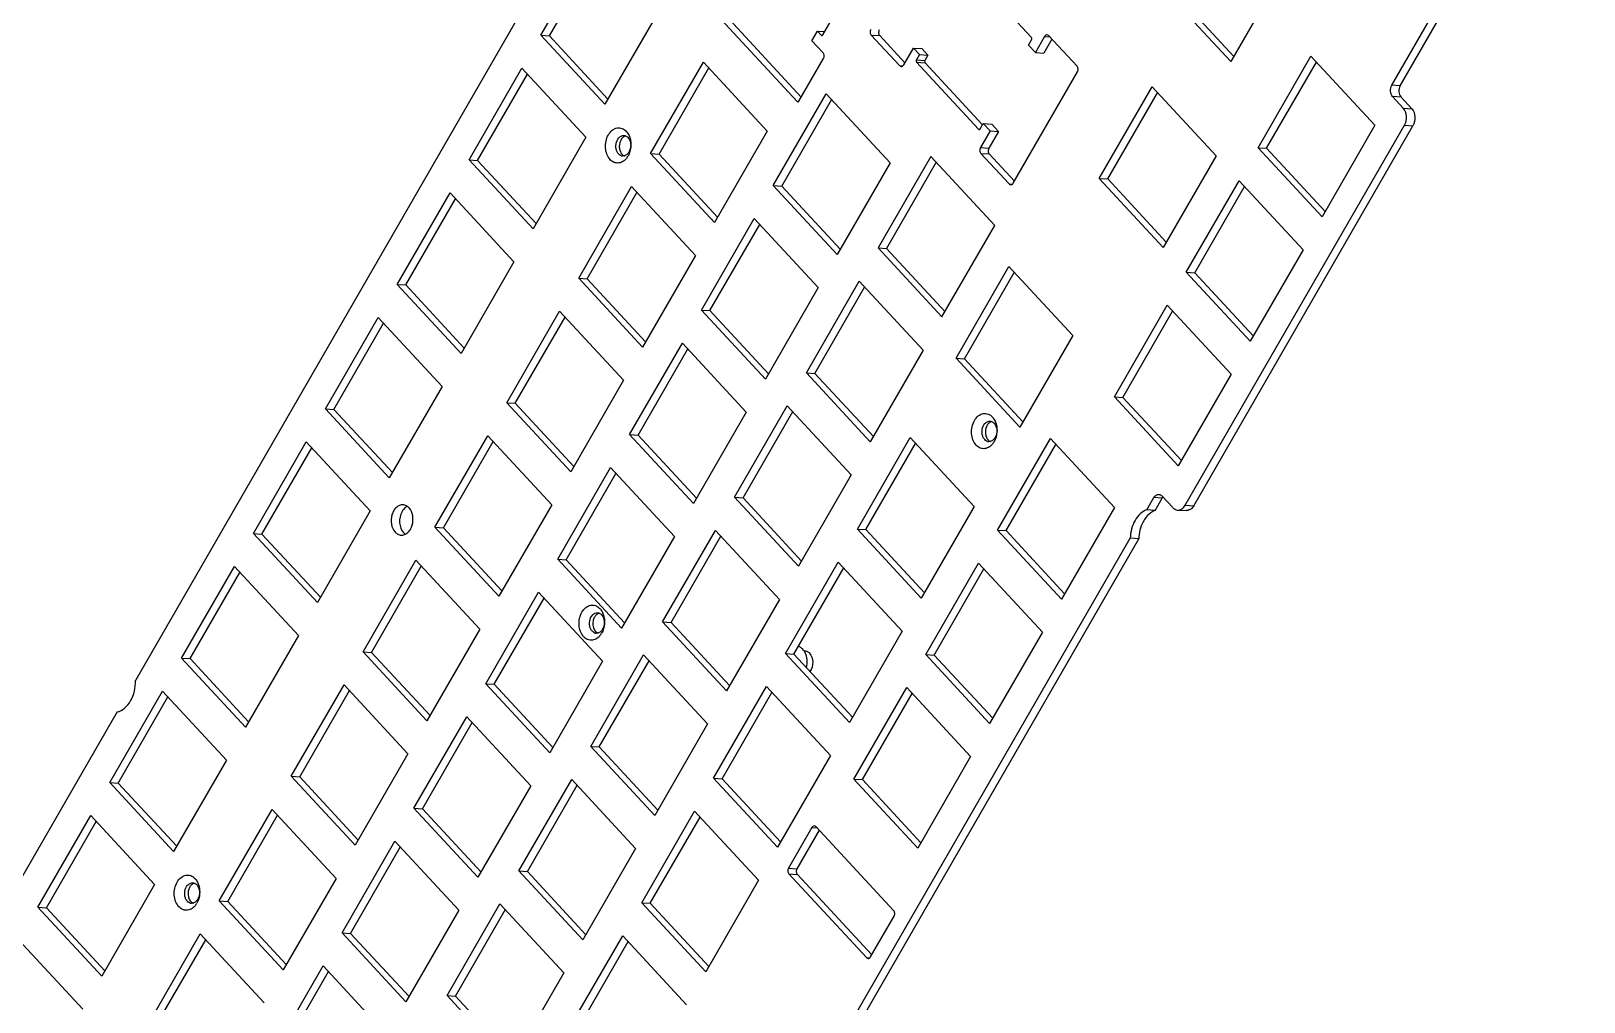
# Model space of a CAD drawing. Header units: millimetres. Extents: x -2394 to -1491, y -937 to 636.
# Drawn here: x -1685.5 to -1495.9, y 402 to 520.4 of the extents above; entities that cross this region are included whole.
import ezdxf

# ---------------------------------------------------------------- set-up
doc = ezdxf.new("R2010")
doc.units = ezdxf.units.MM
doc.header["$LTSCALE"] = 30.734
doc.layers.get('0').update_dxf_attribs({"linetype": 'CONTINUOUS'})

msp = doc.modelspace()

# ---------------------------------------------------------------- linework, layer by layer
at = {"color": 7, "linetype": 'Continuous'}
for p, q in [((-1519.369, 513.813), (-1496.95, 552.643)), ((-1518.332, 513.743), (-1495.914, 552.573)), ((-1620.066, 532.411), (-1672.735, 441.186)), ((-1623.226, 519.888), (-1616.778, 531.055)), ((-1588.818, 519.952), (-1582.555, 530.8)), ((-1622.19, 519.818), (-1616.115, 530.34)), ((-1563.355, 519.605), (-1570.935, 527.783)), ((-1532.569, 527.844), (-1539.016, 516.676)), ((-1539.016, 516.676), (-1546.819, 525.094)), ((-1538.643, 517.322), (-1545.783, 525.024)), ((-1608.976, 522.637), (-1615.423, 511.47)), ((-1601.745, 522.406), (-1591.936, 511.823)), ((-1600.709, 522.336), (-1591.452, 512.348)), ((-1615.423, 511.47), (-1623.226, 519.888)), ((-1623.226, 519.888), (-1622.19, 519.818)), ((-1615.05, 512.116), (-1622.19, 519.818)), ((-1590.148, 519.215), (-1589.467, 520.393)), ((-1589.467, 520.393), (-1589.021, 519.912)), ((-1589.467, 520.393), (-1588.597, 520.335)), ((-1589.021, 519.912), (-1588.941, 519.907)), ((-1582.913, 519.918), (-1579.457, 516.19)), ((-1582.913, 519.918), (-1581.877, 519.848)), ((-1581.877, 519.848), (-1578.806, 516.535)), ((-1561.756, 519.746), (-1562.88, 517.799)), ((-1560.862, 519.429), (-1561.844, 517.729)), ((-1561.756, 519.746), (-1561.116, 519.703)), ((-1557.792, 516.116), (-1561.247, 519.844)), ((-1588.787, 517.747), (-1590.148, 519.215)), ((-1578.948, 516.288), (-1577.77, 518.329)), ((-1577.77, 518.329), (-1577.033, 517.534)), ((-1577.77, 518.329), (-1576.734, 518.259)), ((-1577.033, 517.534), (-1577.402, 516.896)), ((-1577.033, 517.534), (-1575.997, 517.464)), ((-1576.734, 518.259), (-1575.997, 517.464)), ((-1563.704, 518.687), (-1563.336, 519.326)), ((-1562.88, 517.799), (-1563.704, 518.687)), ((-1562.88, 517.799), (-1561.844, 517.729)), ((-1631.999, 504.693), (-1625.552, 515.86)), ((-1625.552, 515.86), (-1617.749, 507.442)), ((-1609.85, 505.457), (-1603.402, 516.624)), ((-1608.813, 505.387), (-1602.739, 515.908)), ((-1603.402, 516.624), (-1595.599, 508.206)), ((-1591.732, 511.862), (-1588.739, 517.047)), ((-1579.457, 516.19), (-1579.068, 516.163)), ((-1577.402, 516.896), (-1576.365, 516.826)), ((-1577.382, 516.616), (-1569.802, 508.438)), ((-1577.382, 516.616), (-1576.346, 516.546)), ((-1575.997, 517.464), (-1576.365, 516.826)), ((-1576.346, 516.546), (-1569.353, 509.002)), ((-1535.684, 506.171), (-1529.236, 517.338)), ((-1534.647, 506.101), (-1528.573, 516.623)), ((-1529.236, 517.338), (-1521.433, 508.92)), ((-1630.963, 504.623), (-1624.888, 515.144)), ((-1565.572, 501.857), (-1557.743, 515.417)), ((-1518.332, 513.743), (-1519.369, 513.813)), ((-1594.866, 501.564), (-1588.419, 512.731)), ((-1593.83, 501.494), (-1587.755, 512.016)), ((-1591.936, 511.823), (-1591.855, 511.817)), ((-1588.419, 512.731), (-1580.616, 504.313)), ((-1555.074, 502.43), (-1548.627, 513.598)), ((-1554.038, 502.361), (-1547.963, 512.882)), ((-1548.627, 513.598), (-1540.824, 505.18)), ((-1518.235, 512.344), (-1519.272, 512.414)), ((-1517.967, 511.007), (-1519.272, 512.414)), ((-1516.931, 510.937), (-1518.235, 512.344)), ((-1517.967, 511.007), (-1516.931, 510.937)), ((-1595.599, 508.206), (-1602.047, 497.039)), ((-1569.802, 508.438), (-1569.721, 508.433)), ((-1569.599, 508.477), (-1569.23, 509.115)), ((-1568.407, 508.227), (-1569.585, 506.186)), ((-1569.23, 509.115), (-1568.194, 509.046)), ((-1569.23, 509.115), (-1568.407, 508.227)), ((-1567.37, 508.157), (-1568.549, 506.116)), ((-1568.407, 508.227), (-1567.37, 508.157)), ((-1568.194, 509.046), (-1567.37, 508.157)), ((-1544.579, 462.564), (-1517.822, 508.908)), ((-1543.543, 462.494), (-1516.786, 508.838)), ((-1521.433, 508.92), (-1527.881, 497.753)), ((-1517.822, 508.908), (-1516.786, 508.838)), ((-1617.749, 507.442), (-1624.196, 496.274)), ((-1569.585, 506.186), (-1568.549, 506.116)), ((-1535.684, 506.171), (-1534.647, 506.101)), ((-1527.881, 497.753), (-1535.684, 506.171)), ((-1624.196, 496.274), (-1631.999, 504.693)), ((-1631.999, 504.693), (-1630.963, 504.623)), ((-1623.823, 496.92), (-1630.963, 504.623)), ((-1602.047, 497.039), (-1609.85, 505.457)), ((-1609.85, 505.457), (-1608.813, 505.387)), ((-1601.674, 497.685), (-1608.813, 505.387)), ((-1580.616, 504.313), (-1587.063, 493.146)), ((-1575.635, 505.107), (-1582.082, 493.94)), ((-1574.971, 504.392), (-1581.046, 493.87)), ((-1567.832, 496.689), (-1575.635, 505.107)), ((-1569.537, 505.486), (-1568.5, 505.417)), ((-1569.537, 505.486), (-1566.081, 501.758)), ((-1568.5, 505.417), (-1565.43, 502.104)), ((-1540.824, 505.18), (-1547.271, 494.012)), ((-1527.508, 498.399), (-1534.647, 506.101)), ((-1555.074, 502.43), (-1554.038, 502.361)), ((-1547.271, 494.012), (-1555.074, 502.43)), ((-1546.898, 494.658), (-1554.038, 502.361)), ((-1640.772, 489.497), (-1634.325, 500.664)), ((-1634.325, 500.664), (-1626.522, 492.246)), ((-1618.623, 490.261), (-1612.175, 501.429)), ((-1617.586, 490.192), (-1611.512, 500.713)), ((-1612.175, 501.429), (-1604.372, 493.011)), ((-1587.063, 493.146), (-1594.866, 501.564)), ((-1594.866, 501.564), (-1593.83, 501.494)), ((-1586.69, 493.792), (-1593.83, 501.494)), ((-1566.081, 501.758), (-1565.691, 501.732)), ((-1544.457, 490.976), (-1538.009, 502.143)), ((-1543.42, 490.906), (-1537.346, 501.427)), ((-1538.009, 502.143), (-1530.206, 493.725)), ((-1639.736, 489.427), (-1633.661, 499.949)), ((-1603.639, 486.369), (-1597.192, 497.536)), ((-1602.603, 486.299), (-1596.528, 496.82)), ((-1597.192, 497.536), (-1589.389, 489.118)), ((-1574.279, 485.522), (-1567.832, 496.689)), ((-1604.372, 493.011), (-1610.82, 481.843)), ((-1582.082, 493.94), (-1574.279, 485.522)), ((-1582.082, 493.94), (-1581.046, 493.87)), ((-1581.046, 493.87), (-1573.906, 486.168)), ((-1530.206, 493.725), (-1536.654, 482.558)), ((-1626.522, 492.246), (-1632.969, 481.079)), ((-1572.563, 480.505), (-1566.115, 491.672)), ((-1571.527, 480.435), (-1565.452, 490.957)), ((-1566.115, 491.672), (-1558.313, 483.254)), ((-1544.457, 490.976), (-1543.42, 490.906)), ((-1536.654, 482.558), (-1544.457, 490.976)), ((-1632.969, 481.079), (-1640.772, 489.497)), ((-1640.772, 489.497), (-1639.736, 489.427)), ((-1632.596, 481.725), (-1639.736, 489.427)), ((-1610.82, 481.843), (-1618.623, 490.261)), ((-1618.623, 490.261), (-1617.586, 490.192)), ((-1610.447, 482.489), (-1617.586, 490.192)), ((-1589.389, 489.118), (-1595.836, 477.95)), ((-1590.827, 478.715), (-1584.38, 489.882)), ((-1589.791, 478.645), (-1583.717, 489.166)), ((-1584.38, 489.882), (-1576.577, 481.464)), ((-1536.281, 483.203), (-1543.42, 490.906)), ((-1649.545, 474.302), (-1643.098, 485.469)), ((-1643.098, 485.469), (-1635.295, 477.051)), ((-1627.396, 475.066), (-1620.948, 486.233)), ((-1626.359, 474.996), (-1620.285, 485.518)), ((-1620.948, 486.233), (-1613.145, 477.815)), ((-1595.836, 477.95), (-1603.639, 486.369)), ((-1603.639, 486.369), (-1602.603, 486.299)), ((-1595.464, 478.596), (-1602.603, 486.299)), ((-1553.23, 475.78), (-1546.782, 486.948)), ((-1552.193, 475.71), (-1546.119, 486.232)), ((-1546.782, 486.948), (-1538.979, 478.529)), ((-1648.509, 474.232), (-1642.434, 484.753)), ((-1612.412, 471.173), (-1605.965, 482.34)), ((-1611.376, 471.103), (-1605.302, 481.625)), ((-1605.965, 482.34), (-1598.162, 473.922)), ((-1558.313, 483.254), (-1564.76, 472.087)), ((-1576.577, 481.464), (-1583.025, 470.296)), ((-1572.563, 480.505), (-1571.527, 480.435)), ((-1564.76, 472.087), (-1572.563, 480.505)), ((-1564.387, 472.733), (-1571.527, 480.435)), ((-1613.145, 477.815), (-1619.593, 466.648)), ((-1583.025, 470.296), (-1590.827, 478.715)), ((-1590.827, 478.715), (-1589.791, 478.645)), ((-1582.652, 470.942), (-1589.791, 478.645)), ((-1538.979, 478.529), (-1545.427, 467.362)), ((-1635.295, 477.051), (-1641.742, 465.884)), ((-1641.742, 465.884), (-1649.545, 474.302)), ((-1649.545, 474.302), (-1648.509, 474.232)), ((-1641.369, 466.529), (-1648.509, 474.232)), ((-1619.593, 466.648), (-1627.396, 475.066)), ((-1627.396, 475.066), (-1626.359, 474.996)), ((-1619.22, 467.294), (-1626.359, 474.996)), ((-1598.162, 473.922), (-1604.61, 462.755)), ((-1599.601, 463.519), (-1593.153, 474.686)), ((-1598.564, 463.449), (-1592.49, 473.971)), ((-1593.153, 474.686), (-1585.35, 466.268)), ((-1553.23, 475.78), (-1552.193, 475.71)), ((-1545.427, 467.362), (-1553.23, 475.78)), ((-1545.054, 468.008), (-1552.193, 475.71)), ((-1658.318, 459.106), (-1651.871, 470.274)), ((-1651.871, 470.274), (-1644.068, 461.855)), ((-1636.169, 459.871), (-1629.721, 471.038)), ((-1635.133, 459.801), (-1629.058, 470.322)), ((-1629.721, 471.038), (-1621.919, 462.62)), ((-1604.61, 462.755), (-1612.412, 471.173)), ((-1612.412, 471.173), (-1611.376, 471.103)), ((-1604.237, 463.401), (-1611.376, 471.103)), ((-1584.603, 459.65), (-1578.156, 470.817)), ((-1583.567, 459.58), (-1577.493, 470.102)), ((-1578.156, 470.817), (-1570.353, 462.399)), ((-1567.486, 459.532), (-1561.038, 470.7)), ((-1561.038, 470.7), (-1553.235, 462.281)), ((-1657.282, 459.036), (-1651.207, 469.558)), ((-1566.449, 459.462), (-1560.375, 469.984)), ((-1621.186, 455.978), (-1614.738, 467.145)), ((-1620.149, 455.908), (-1614.075, 466.429)), ((-1614.738, 467.145), (-1606.935, 458.727)), ((-1585.35, 466.268), (-1591.798, 455.101)), ((-1621.919, 462.62), (-1628.366, 451.452)), ((-1591.798, 455.101), (-1599.601, 463.519)), ((-1599.601, 463.519), (-1598.564, 463.449)), ((-1591.425, 455.747), (-1598.564, 463.449)), ((-1549.282, 462), (-1548.428, 463.48)), ((-1547.392, 463.41), (-1548.428, 463.48)), ((-1548.246, 461.93), (-1547.392, 463.41)), ((-1547.41, 463.676), (-1546.106, 462.269)), ((-1544.579, 462.564), (-1543.543, 462.494)), ((-1644.068, 461.855), (-1650.515, 450.688)), ((-1570.353, 462.399), (-1576.801, 451.232)), ((-1553.235, 462.281), (-1559.683, 451.114)), ((-1548.246, 461.93), (-1549.282, 462)), ((-1545.516, 461.969), (-1544.48, 461.899)), ((-1650.515, 450.688), (-1658.318, 459.106)), ((-1658.318, 459.106), (-1657.282, 459.036)), ((-1650.143, 451.334), (-1657.282, 459.036)), ((-1628.366, 451.452), (-1636.169, 459.871)), ((-1636.169, 459.871), (-1635.133, 459.801)), ((-1627.993, 452.098), (-1635.133, 459.801)), ((-1606.935, 458.727), (-1613.383, 447.559)), ((-1608.374, 448.324), (-1601.926, 459.491)), ((-1607.337, 448.254), (-1601.263, 458.775)), ((-1601.926, 459.491), (-1594.123, 451.073)), ((-1584.603, 459.65), (-1583.567, 459.58)), ((-1576.801, 451.232), (-1584.603, 459.65)), ((-1576.428, 451.878), (-1583.567, 459.58)), ((-1567.486, 459.532), (-1566.449, 459.462)), ((-1559.683, 451.114), (-1567.486, 459.532)), ((-1559.31, 451.76), (-1566.449, 459.462)), ((-1604.178, 366.919), (-1551.292, 458.519)), ((-1603.141, 366.849), (-1550.256, 458.449)), ((-1550.256, 458.449), (-1551.292, 458.519)), ((-1667.091, 443.911), (-1660.644, 455.078)), ((-1660.644, 455.078), (-1652.841, 446.66)), ((-1644.942, 444.675), (-1638.495, 455.842)), ((-1643.906, 444.605), (-1637.831, 455.127)), ((-1638.495, 455.842), (-1630.692, 447.424)), ((-1613.383, 447.559), (-1621.186, 455.978)), ((-1621.186, 455.978), (-1620.149, 455.908)), ((-1613.01, 448.205), (-1620.149, 455.908)), ((-1593.377, 444.455), (-1586.929, 455.622)), ((-1586.929, 455.622), (-1579.126, 447.204)), ((-1576.259, 444.337), (-1569.811, 455.504)), ((-1569.811, 455.504), (-1562.009, 447.086)), ((-1666.055, 443.841), (-1659.981, 454.362)), ((-1592.34, 444.385), (-1586.266, 454.906)), ((-1575.223, 444.267), (-1569.148, 454.788)), ((-1629.959, 440.782), (-1623.511, 451.949)), ((-1628.922, 440.712), (-1622.848, 451.234)), ((-1623.511, 451.949), (-1615.708, 443.531)), ((-1594.123, 451.073), (-1600.571, 439.906)), ((-1630.692, 447.424), (-1637.139, 436.257)), ((-1600.571, 439.906), (-1608.374, 448.324)), ((-1608.374, 448.324), (-1607.337, 448.254)), ((-1600.198, 440.551), (-1607.337, 448.254)), ((-1652.841, 446.66), (-1659.289, 435.493)), ((-1579.126, 447.204), (-1585.574, 436.037)), ((-1562.009, 447.086), (-1568.456, 435.919)), ((-1659.289, 435.493), (-1667.091, 443.911)), ((-1667.091, 443.911), (-1666.055, 443.841)), ((-1658.916, 436.138), (-1666.055, 443.841)), ((-1637.139, 436.257), (-1644.942, 444.675)), ((-1644.942, 444.675), (-1643.906, 444.605)), ((-1636.766, 436.903), (-1643.906, 444.605)), ((-1617.147, 433.128), (-1610.699, 444.296)), ((-1616.11, 433.058), (-1610.036, 443.58)), ((-1610.699, 444.296), (-1602.896, 435.877)), ((-1593.377, 444.455), (-1592.34, 444.385)), ((-1585.574, 436.037), (-1593.377, 444.455)), ((-1585.201, 436.682), (-1592.34, 444.385)), ((-1591.152, 444.815), (-1591.035, 444.807)), ((-1576.259, 444.337), (-1575.223, 444.267)), ((-1568.456, 435.919), (-1576.259, 444.337)), ((-1568.083, 436.565), (-1575.223, 444.267)), ((-1615.708, 443.531), (-1622.156, 432.364)), ((-1675.864, 428.715), (-1669.417, 439.883)), ((-1669.417, 439.883), (-1661.614, 431.464)), ((-1653.715, 429.48), (-1647.268, 440.647)), ((-1652.679, 429.41), (-1646.604, 439.931)), ((-1647.268, 440.647), (-1639.465, 432.229)), ((-1622.156, 432.364), (-1629.959, 440.782)), ((-1629.959, 440.782), (-1628.922, 440.712)), ((-1621.783, 433.01), (-1628.922, 440.712)), ((-1602.15, 429.259), (-1595.702, 440.427)), ((-1595.702, 440.427), (-1587.899, 432.008)), ((-1585.032, 429.141), (-1578.585, 440.309)), ((-1578.585, 440.309), (-1570.782, 431.891)), ((-1674.828, 428.645), (-1668.754, 439.167)), ((-1601.113, 429.189), (-1595.039, 439.711)), ((-1583.996, 429.072), (-1577.921, 439.593)), ((-1674.961, 437.33), (-1727.077, 347.062)), ((-1638.732, 425.587), (-1632.284, 436.754)), ((-1637.695, 425.517), (-1631.621, 436.038)), ((-1632.284, 436.754), (-1624.481, 428.336)), ((-1602.896, 435.877), (-1609.344, 424.71)), ((-1639.465, 432.229), (-1645.912, 421.061)), ((-1609.344, 424.71), (-1617.147, 433.128)), ((-1617.147, 433.128), (-1616.11, 433.058)), ((-1608.971, 425.356), (-1616.11, 433.058)), ((-1661.614, 431.464), (-1668.062, 420.297)), ((-1587.899, 432.008), (-1594.347, 420.841)), ((-1570.782, 431.891), (-1577.229, 420.723)), ((-1668.062, 420.297), (-1675.864, 428.715)), ((-1675.864, 428.715), (-1674.828, 428.645)), ((-1667.689, 420.943), (-1674.828, 428.645)), ((-1645.912, 421.061), (-1653.715, 429.48)), ((-1653.715, 429.48), (-1652.679, 429.41)), ((-1645.539, 421.707), (-1652.679, 429.41)), ((-1625.92, 417.933), (-1619.472, 429.1)), ((-1619.472, 429.1), (-1611.67, 420.682)), ((-1602.15, 429.259), (-1601.113, 429.189)), ((-1594.347, 420.841), (-1602.15, 429.259)), ((-1593.974, 421.487), (-1601.113, 429.189)), ((-1585.032, 429.141), (-1583.996, 429.072)), ((-1577.229, 420.723), (-1585.032, 429.141)), ((-1576.856, 421.369), (-1583.996, 429.072)), ((-1624.481, 428.336), (-1630.929, 417.169)), ((-1624.884, 417.863), (-1618.809, 428.384)), ((-1684.638, 413.52), (-1678.19, 424.687)), ((-1678.19, 424.687), (-1670.387, 416.269)), ((-1662.488, 414.284), (-1656.041, 425.451)), ((-1661.452, 414.214), (-1655.377, 424.736)), ((-1656.041, 425.451), (-1648.238, 417.033)), ((-1630.929, 417.169), (-1638.732, 425.587)), ((-1638.732, 425.587), (-1637.695, 425.517)), ((-1630.556, 417.814), (-1637.695, 425.517)), ((-1610.923, 414.064), (-1604.475, 425.231)), ((-1604.475, 425.231), (-1596.672, 416.813)), ((-1683.601, 413.45), (-1677.527, 423.971)), ((-1609.886, 413.994), (-1603.812, 424.515)), ((-1590.161, 423.222), (-1593.016, 418.276)), ((-1589.267, 422.905), (-1591.98, 418.206)), ((-1590.161, 423.222), (-1589.521, 423.179)), ((-1580.177, 413.098), (-1589.652, 423.32)), ((-1647.505, 410.391), (-1641.057, 421.559)), ((-1646.469, 410.321), (-1640.394, 420.843)), ((-1641.057, 421.559), (-1633.255, 413.14)), ((-1611.67, 420.682), (-1618.117, 409.515)), ((-1648.238, 417.033), (-1654.685, 405.866)), ((-1618.117, 409.515), (-1625.92, 417.933)), ((-1625.92, 417.933), (-1624.884, 417.863)), ((-1617.744, 410.16), (-1624.884, 417.863)), ((-1593.016, 418.276), (-1591.98, 418.206)), ((-1592.967, 417.577), (-1591.931, 417.507)), ((-1592.967, 417.577), (-1583.492, 407.355)), ((-1591.931, 417.507), (-1582.841, 407.7)), ((-1670.387, 416.269), (-1676.835, 405.102)), ((-1596.672, 416.813), (-1603.12, 405.646)), ((-1676.835, 405.102), (-1684.638, 413.52)), ((-1684.638, 413.52), (-1683.601, 413.45)), ((-1676.462, 405.747), (-1683.601, 413.45)), ((-1654.685, 405.866), (-1662.488, 414.284)), ((-1662.488, 414.284), (-1661.452, 414.214)), ((-1654.312, 406.512), (-1661.452, 414.214)), ((-1634.693, 402.737), (-1628.246, 413.905)), ((-1628.246, 413.905), (-1620.443, 405.486)), ((-1610.923, 414.064), (-1609.886, 413.994)), ((-1603.12, 405.646), (-1610.923, 414.064)), ((-1602.747, 406.291), (-1609.886, 413.994)), ((-1633.255, 413.14), (-1639.702, 401.973)), ((-1633.657, 402.667), (-1627.582, 413.189)), ((-1582.984, 407.453), (-1580.128, 412.398)), ((-1686.963, 409.492), (-1679.16, 401.073)), ((-1671.261, 399.089), (-1664.814, 410.256)), ((-1670.225, 399.019), (-1664.15, 409.54)), ((-1664.814, 410.256), (-1657.011, 401.838)), ((-1639.702, 401.973), (-1647.505, 410.391)), ((-1647.505, 410.391), (-1646.469, 410.321)), ((-1639.329, 402.619), (-1646.469, 410.321)), ((-1619.696, 398.868), (-1613.248, 410.036)), ((-1613.248, 410.036), (-1605.446, 401.617)), ((-1618.66, 398.798), (-1612.585, 409.32)), ((-1656.278, 395.196), (-1649.831, 406.363)), ((-1649.831, 406.363), (-1642.028, 397.945)), ((-1583.492, 407.355), (-1583.103, 407.328)), ((-1655.242, 395.126), (-1649.167, 405.647)), ((-1620.443, 405.486), (-1626.89, 394.319)), ((-1626.89, 394.319), (-1634.693, 402.737)), ((-1634.693, 402.737), (-1633.657, 402.667)), ((-1626.517, 394.965), (-1633.657, 402.667))]:
    msp.add_line(p, q, dxfattribs=at)
for centre, radius, start, end in [((-1614.628, 506.675), 2.369, 19.34518, 21.50483), ((-1613.21, 505.835), 0.673, 249.4994, 254.31806), ((-1613.215, 505.816), 0.653, 254.34493, 266.14095), ((-1613.226, 505.873), 0.711, 285.6252, 289.42101), ((-1614.53, 506.275), 2.23, 325.30026, 330.02624), ((-1569.941, 471.823), 2.369, 19.34518, 21.50483), ((-1568.523, 470.984), 0.673, 249.4994, 254.31806), ((-1568.529, 470.965), 0.653, 254.34493, 266.14095), ((-1568.539, 471.022), 0.711, 285.6252, 289.42101), ((-1569.843, 471.423), 2.23, 325.30026, 330.02624), ((-1617.855, 448.446), 2.369, 19.34518, 21.50483), ((-1616.436, 447.607), 0.673, 249.4994, 254.31806), ((-1616.442, 447.588), 0.653, 254.34493, 266.14095), ((-1616.452, 447.645), 0.711, 285.6252, 289.42101), ((-1617.757, 448.046), 2.23, 325.30026, 330.02624), ((-1592.115, 444.301), 1.078, 70.04247, 72.78844), ((-1667.267, 415.502), 2.369, 19.34518, 21.50483), ((-1665.848, 414.662), 0.673, 249.4994, 254.31806), ((-1665.854, 414.643), 0.653, 254.34493, 266.14095), ((-1665.864, 414.7), 0.711, 285.6252, 289.42101), ((-1667.169, 415.102), 2.23, 325.30026, 330.02624)]:
    msp.add_arc(centre, radius, start, end, dxfattribs=at)
for points in [[(-1589.021, 519.912), (-1589.001, 519.891), (-1588.972, 519.874), (-1588.943, 519.872)], [(-1588.943, 519.872), (-1588.921, 519.871), (-1588.898, 519.877), (-1588.879, 519.888)], [(-1588.879, 519.888), (-1588.853, 519.903), (-1588.833, 519.926), (-1588.818, 519.952)], [(-1579.261, 516.09), (-1579.206, 516.086), (-1579.148, 516.101), (-1579.101, 516.129)], [(-1591.936, 511.823), (-1591.916, 511.801), (-1591.887, 511.785), (-1591.857, 511.783)], [(-1591.793, 511.799), (-1591.768, 511.813), (-1591.747, 511.837), (-1591.732, 511.862)], [(-1591.857, 511.783), (-1591.835, 511.781), (-1591.812, 511.788), (-1591.793, 511.799)], [(-1569.802, 508.438), (-1569.782, 508.416), (-1569.753, 508.4), (-1569.724, 508.398)], [(-1569.724, 508.398), (-1569.702, 508.397), (-1569.679, 508.403), (-1569.66, 508.414)], [(-1569.66, 508.414), (-1569.634, 508.428), (-1569.614, 508.452), (-1569.599, 508.477)], [(-1613.568, 506.894), (-1613.63, 506.721), (-1613.662, 506.534), (-1613.664, 506.349)], [(-1613.091, 507.659), (-1613.025, 507.654), (-1612.958, 507.639), (-1612.897, 507.615)], [(-1612.897, 507.615), (-1612.843, 507.594), (-1612.791, 507.567), (-1612.744, 507.534)], [(-1612.744, 507.534), (-1612.691, 507.498), (-1612.643, 507.455), (-1612.599, 507.408)], [(-1612.271, 506.445), (-1612.274, 506.261), (-1612.306, 506.074), (-1612.368, 505.9)], [(-1613.469, 505.567), (-1613.431, 505.502), (-1613.387, 505.441), (-1613.336, 505.386)], [(-1613.034, 505.188), (-1613.107, 505.168), (-1613.184, 505.159), (-1613.259, 505.164)], [(-1565.884, 501.658), (-1565.83, 501.655), (-1565.772, 501.67), (-1565.725, 501.697)], [(-1568.881, 472.043), (-1568.943, 471.869), (-1568.975, 471.683), (-1568.977, 471.498)], [(-1568.404, 472.807), (-1568.338, 472.803), (-1568.272, 472.788), (-1568.21, 472.764)], [(-1568.21, 472.764), (-1568.156, 472.743), (-1568.105, 472.715), (-1568.057, 472.683)], [(-1568.057, 472.683), (-1568.005, 472.647), (-1567.956, 472.604), (-1567.913, 472.557)], [(-1568.783, 470.715), (-1568.745, 470.651), (-1568.7, 470.59), (-1568.65, 470.535)], [(-1568.347, 470.337), (-1568.42, 470.316), (-1568.497, 470.308), (-1568.573, 470.313)], [(-1567.585, 471.594), (-1567.587, 471.409), (-1567.619, 471.223), (-1567.681, 471.049)], [(-1547.276, 463.571), (-1547.32, 463.522), (-1547.359, 463.467), (-1547.392, 463.41)], [(-1639.56, 462.413), (-1639.635, 462.375), (-1639.706, 462.328), (-1639.772, 462.276)], [(-1639.997, 459.208), (-1639.934, 459.14), (-1639.864, 459.078), (-1639.787, 459.025)], [(-1616.317, 449.43), (-1616.251, 449.426), (-1616.185, 449.411), (-1616.123, 449.387)], [(-1616.123, 449.387), (-1616.069, 449.366), (-1616.018, 449.338), (-1615.97, 449.306)], [(-1615.97, 449.306), (-1615.918, 449.27), (-1615.869, 449.227), (-1615.826, 449.18)], [(-1616.794, 448.666), (-1616.856, 448.492), (-1616.888, 448.306), (-1616.891, 448.121)], [(-1615.498, 448.217), (-1615.5, 448.032), (-1615.532, 447.846), (-1615.594, 447.672)], [(-1616.696, 447.338), (-1616.658, 447.274), (-1616.614, 447.213), (-1616.563, 447.158)], [(-1616.261, 446.96), (-1616.333, 446.939), (-1616.411, 446.931), (-1616.486, 446.936)], [(-1591.097, 444.781), (-1591.143, 444.849), (-1591.195, 444.915), (-1591.251, 444.975)], [(-1591.035, 444.807), (-1590.961, 444.802), (-1590.887, 444.786), (-1590.817, 444.761)], [(-1590.82, 442.754), (-1590.741, 443.046), (-1590.712, 443.356), (-1590.732, 443.658)], [(-1666.206, 415.721), (-1666.268, 415.548), (-1666.3, 415.361), (-1666.303, 415.177)], [(-1665.729, 416.486), (-1665.663, 416.481), (-1665.597, 416.466), (-1665.535, 416.442)], [(-1665.535, 416.442), (-1665.481, 416.421), (-1665.43, 416.394), (-1665.382, 416.361)], [(-1665.382, 416.361), (-1665.33, 416.325), (-1665.281, 416.282), (-1665.238, 416.236)], [(-1664.91, 415.272), (-1664.912, 415.088), (-1664.944, 414.901), (-1665.006, 414.727)], [(-1666.108, 414.394), (-1666.07, 414.329), (-1666.026, 414.268), (-1665.975, 414.214)], [(-1665.673, 414.015), (-1665.745, 413.995), (-1665.823, 413.986), (-1665.898, 413.991)], [(-1583.296, 407.255), (-1583.241, 407.251), (-1583.183, 407.266), (-1583.136, 407.294)]]:
    msp.add_open_spline(points, degree=3, dxfattribs=at)
for points, knots in [([(-1582.961, 520.617), (-1583.025, 520.508), (-1583.078, 520.255), (-1582.993, 520.004), (-1582.913, 519.918)], [0, 0, 0, 0, 0.516988, 1, 1, 1, 1]), ([(-1581.925, 520.547), (-1581.988, 520.438), (-1582.041, 520.185), (-1581.957, 519.934), (-1581.877, 519.848)], [0, 0, 0, 0, 0.516988, 1, 1, 1, 1]), ([(-1563.336, 519.326), (-1563.299, 519.39), (-1563.29, 519.504), (-1563.34, 519.589), (-1563.355, 519.605)], [0, 0, 0, 0, 0.7653131, 1, 1, 1, 1]), ([(-1561.444, 519.944), (-1561.503, 519.949), (-1561.636, 519.908), (-1561.722, 519.806), (-1561.756, 519.746)], [0, 0, 0, 0, 0.4637418, 1, 1, 1, 1]), ([(-1561.247, 519.844), (-1561.261, 519.859), (-1561.315, 519.909), (-1561.389, 519.941), (-1561.444, 519.944)], [0, 0, 0, 0, 0.265136, 1, 1, 1, 1]), ([(-1588.739, 517.047), (-1588.676, 517.156), (-1588.623, 517.409), (-1588.707, 517.66), (-1588.787, 517.747)], [0, 0, 0, 0, 0.516988, 1, 1, 1, 1]), ([(-1579.457, 516.19), (-1579.444, 516.175), (-1579.389, 516.125), (-1579.315, 516.093), (-1579.261, 516.09)], [0, 0, 0, 0, 0.265136, 1, 1, 1, 1]), ([(-1579.101, 516.129), (-1579.086, 516.137), (-1579.025, 516.18), (-1578.977, 516.239), (-1578.948, 516.288)], [0, 0, 0, 0, 0.2362048, 1, 1, 1, 1]), ([(-1577.402, 516.896), (-1577.439, 516.831), (-1577.448, 516.717), (-1577.398, 516.632), (-1577.382, 516.616)], [0, 0, 0, 0, 0.7653131, 1, 1, 1, 1]), ([(-1576.365, 516.826), (-1576.402, 516.761), (-1576.411, 516.647), (-1576.362, 516.562), (-1576.346, 516.546)], [0, 0, 0, 0, 0.7653131, 1, 1, 1, 1]), ([(-1557.743, 515.417), (-1557.68, 515.526), (-1557.627, 515.779), (-1557.711, 516.03), (-1557.792, 516.116)], [0, 0, 0, 0, 0.516988, 1, 1, 1, 1]), ([(-1519.272, 512.414), (-1519.432, 512.587), (-1519.601, 513.089), (-1519.495, 513.594), (-1519.369, 513.813)], [0, 0, 0, 0, 0.4830182, 1, 1, 1, 1]), ([(-1518.332, 513.743), (-1518.459, 513.524), (-1518.564, 513.019), (-1518.396, 512.517), (-1518.235, 512.344)], [0, 0, 0, 0, 0.5169818, 1, 1, 1, 1]), ([(-1517.822, 508.908), (-1517.633, 509.236), (-1517.474, 509.994), (-1517.727, 510.747), (-1517.967, 511.007)], [0, 0, 0, 0, 0.5169818, 1, 1, 1, 1]), ([(-1516.931, 510.937), (-1516.691, 510.677), (-1516.438, 509.924), (-1516.597, 509.166), (-1516.786, 508.838)], [0, 0, 0, 0, 0.4830182, 1, 1, 1, 1]), ([(-1614.787, 504.738), (-1615.132, 505.11), (-1615.404, 505.931), (-1615.323, 506.987), (-1615.045, 507.744), (-1614.581, 508.323), (-1613.969, 508.636), (-1613.307, 508.583), (-1612.953, 508.326), (-1612.807, 508.168)], [0, 0, 0, 0, 0.2627513, 0.407557, 0.5469772, 0.6729125, 0.7839529, 0.8884344, 1, 1, 1, 1]), ([(-1612.807, 508.168), (-1612.767, 508.125), (-1612.61, 507.937), (-1612.492, 507.717), (-1612.424, 507.543)], [0, 0, 0, 0, 0.2380765, 1, 1, 1, 1]), ([(-1613.996, 505.839), (-1614.084, 506.097), (-1614.117, 506.652), (-1613.899, 507.171), (-1613.726, 507.366)], [0, 0, 0, 0, 0.5116141, 1, 1, 1, 1]), ([(-1613.726, 507.366), (-1613.643, 507.46), (-1613.45, 507.615), (-1613.204, 507.666), (-1613.091, 507.659)], [0, 0, 0, 0, 0.5251894, 1, 1, 1, 1]), ([(-1613.664, 506.349), (-1613.665, 506.279), (-1613.652, 506.008), (-1613.571, 505.738), (-1613.469, 505.567)], [0, 0, 0, 0, 0.261664, 1, 1, 1, 1]), ([(-1613.312, 507.338), (-1613.339, 507.307), (-1613.446, 507.173), (-1613.524, 507.017), (-1613.568, 506.894)], [0, 0, 0, 0, 0.2391772, 1, 1, 1, 1]), ([(-1612.901, 507.607), (-1612.939, 507.596), (-1613.094, 507.539), (-1613.228, 507.432), (-1613.312, 507.338)], [0, 0, 0, 0, 0.237164, 1, 1, 1, 1]), ([(-1612.599, 507.408), (-1612.546, 507.35), (-1612.344, 507.069), (-1612.268, 506.71), (-1612.271, 506.445)], [0, 0, 0, 0, 0.2303945, 1, 1, 1, 1]), ([(-1612.249, 506.752), (-1612.24, 506.612), (-1612.241, 506.065), (-1612.395, 505.513), (-1612.598, 505.161)], [0, 0, 0, 0, 0.256167, 1, 1, 1, 1]), ([(-1612.392, 507.459), (-1612.373, 507.404), (-1612.301, 507.174), (-1612.262, 506.934), (-1612.249, 506.752)], [0, 0, 0, 0, 0.2445506, 1, 1, 1, 1]), ([(-1569.585, 506.186), (-1569.648, 506.077), (-1569.701, 505.824), (-1569.617, 505.573), (-1569.537, 505.486)], [0, 0, 0, 0, 0.516988, 1, 1, 1, 1]), ([(-1568.549, 506.116), (-1568.612, 506.007), (-1568.665, 505.754), (-1568.581, 505.503), (-1568.5, 505.417)], [0, 0, 0, 0, 0.516988, 1, 1, 1, 1]), ([(-1612.697, 505.005), (-1612.824, 504.822), (-1613.12, 504.508), (-1613.706, 504.264), (-1614.32, 504.345), (-1614.649, 504.589), (-1614.787, 504.738)], [0, 0, 0, 0, 0.2734501, 0.5171602, 0.7503839, 1, 1, 1, 1]), ([(-1613.751, 505.414), (-1613.777, 505.443), (-1613.881, 505.57), (-1613.955, 505.72), (-1613.996, 505.839)], [0, 0, 0, 0, 0.2365284, 1, 1, 1, 1]), ([(-1613.445, 505.205), (-1613.473, 505.215), (-1613.587, 505.266), (-1613.687, 505.345), (-1613.751, 505.414)], [0, 0, 0, 0, 0.2418604, 1, 1, 1, 1]), ([(-1613.336, 505.386), (-1613.315, 505.363), (-1613.228, 505.278), (-1613.122, 505.212), (-1613.039, 505.18)], [0, 0, 0, 0, 0.2601906, 1, 1, 1, 1]), ([(-1612.368, 505.9), (-1612.425, 505.739), (-1612.581, 505.452), (-1612.849, 505.251), (-1612.989, 505.202)], [0, 0, 0, 0, 0.5349824, 1, 1, 1, 1]), ([(-1566.081, 501.758), (-1566.068, 501.744), (-1566.013, 501.693), (-1565.939, 501.662), (-1565.884, 501.658)], [0, 0, 0, 0, 0.265136, 1, 1, 1, 1]), ([(-1565.725, 501.697), (-1565.709, 501.706), (-1565.649, 501.748), (-1565.6, 501.808), (-1565.572, 501.857)], [0, 0, 0, 0, 0.2362048, 1, 1, 1, 1]), ([(-1570.1, 469.887), (-1570.445, 470.259), (-1570.717, 471.08), (-1570.636, 472.136), (-1570.358, 472.892), (-1569.894, 473.471), (-1569.283, 473.785), (-1568.62, 473.732), (-1568.266, 473.475), (-1568.12, 473.317)], [0, 0, 0, 0, 0.2627513, 0.407557, 0.5469772, 0.6729125, 0.7839529, 0.8884344, 1, 1, 1, 1]), ([(-1569.309, 470.988), (-1569.397, 471.246), (-1569.431, 471.801), (-1569.213, 472.32), (-1569.04, 472.515)], [0, 0, 0, 0, 0.5116141, 1, 1, 1, 1]), ([(-1569.04, 472.515), (-1568.956, 472.609), (-1568.764, 472.764), (-1568.518, 472.815), (-1568.404, 472.807)], [0, 0, 0, 0, 0.5251894, 1, 1, 1, 1]), ([(-1568.625, 472.487), (-1568.652, 472.456), (-1568.759, 472.322), (-1568.837, 472.166), (-1568.881, 472.043)], [0, 0, 0, 0, 0.2391772, 1, 1, 1, 1]), ([(-1568.215, 472.756), (-1568.252, 472.745), (-1568.407, 472.687), (-1568.541, 472.581), (-1568.625, 472.487)], [0, 0, 0, 0, 0.237164, 1, 1, 1, 1]), ([(-1568.12, 473.317), (-1568.08, 473.274), (-1567.923, 473.085), (-1567.805, 472.866), (-1567.737, 472.692)], [0, 0, 0, 0, 0.2380765, 1, 1, 1, 1]), ([(-1567.913, 472.557), (-1567.859, 472.499), (-1567.657, 472.218), (-1567.581, 471.859), (-1567.585, 471.594)], [0, 0, 0, 0, 0.2303945, 1, 1, 1, 1]), ([(-1567.706, 472.608), (-1567.686, 472.553), (-1567.615, 472.322), (-1567.575, 472.082), (-1567.563, 471.901)], [0, 0, 0, 0, 0.2445506, 1, 1, 1, 1]), ([(-1568.01, 470.154), (-1568.137, 469.971), (-1568.433, 469.656), (-1569.02, 469.413), (-1569.634, 469.494), (-1569.962, 469.738), (-1570.1, 469.887)], [0, 0, 0, 0, 0.2734501, 0.5171602, 0.7503839, 1, 1, 1, 1]), ([(-1569.064, 470.563), (-1569.09, 470.592), (-1569.194, 470.719), (-1569.269, 470.869), (-1569.309, 470.988)], [0, 0, 0, 0, 0.2365284, 1, 1, 1, 1]), ([(-1568.759, 470.353), (-1568.787, 470.364), (-1568.9, 470.415), (-1569, 470.494), (-1569.064, 470.563)], [0, 0, 0, 0, 0.2418604, 1, 1, 1, 1]), ([(-1568.977, 471.498), (-1568.978, 471.427), (-1568.965, 471.157), (-1568.885, 470.887), (-1568.783, 470.715)], [0, 0, 0, 0, 0.261664, 1, 1, 1, 1]), ([(-1568.65, 470.535), (-1568.628, 470.512), (-1568.541, 470.427), (-1568.436, 470.361), (-1568.352, 470.328)], [0, 0, 0, 0, 0.2601906, 1, 1, 1, 1]), ([(-1567.681, 471.049), (-1567.738, 470.888), (-1567.894, 470.601), (-1568.163, 470.4), (-1568.302, 470.351)], [0, 0, 0, 0, 0.5349824, 1, 1, 1, 1]), ([(-1567.563, 471.901), (-1567.553, 471.761), (-1567.555, 471.213), (-1567.708, 470.662), (-1567.912, 470.309)], [0, 0, 0, 0, 0.256167, 1, 1, 1, 1]), ([(-1640.057, 462.599), (-1640.199, 462.609), (-1640.503, 462.559), (-1640.904, 462.3), (-1641.225, 461.893), (-1641.516, 461.203), (-1641.573, 460.254), (-1641.271, 459.534), (-1641.034, 459.278)], [0, 0, 0, 0, 0.1026133, 0.2135075, 0.3365274, 0.470443, 0.7481503, 1, 1, 1, 1]), ([(-1639.33, 462.229), (-1639.427, 462.334), (-1639.649, 462.511), (-1639.924, 462.59), (-1640.057, 462.599)], [0, 0, 0, 0, 0.5169927, 1, 1, 1, 1]), ([(-1548.428, 463.48), (-1548.359, 463.599), (-1548.187, 463.804), (-1547.922, 463.884), (-1547.803, 463.876)], [0, 0, 0, 0, 0.5364887, 1, 1, 1, 1]), ([(-1547.803, 463.876), (-1547.767, 463.874), (-1547.619, 463.849), (-1547.487, 463.759), (-1547.41, 463.676)], [0, 0, 0, 0, 0.241165, 1, 1, 1, 1]), ([(-1545.516, 461.969), (-1545.338, 461.957), (-1544.94, 462.077), (-1544.682, 462.385), (-1544.579, 462.564)], [0, 0, 0, 0, 0.4635113, 1, 1, 1, 1]), ([(-1640.176, 461.796), (-1640.41, 461.391), (-1640.606, 460.457), (-1640.294, 459.528), (-1639.997, 459.208)], [0, 0, 0, 0, 0.5169818, 1, 1, 1, 1]), ([(-1640.306, 458.908), (-1640.164, 458.898), (-1639.861, 458.948), (-1639.46, 459.207), (-1639.138, 459.614), (-1638.847, 460.304), (-1638.791, 461.253), (-1639.092, 461.973), (-1639.33, 462.229)], [0, 0, 0, 0, 0.1026133, 0.2135075, 0.3365274, 0.470443, 0.7481503, 1, 1, 1, 1]), ([(-1639.772, 462.276), (-1639.811, 462.245), (-1639.969, 462.105), (-1640.097, 461.934), (-1640.176, 461.796)], [0, 0, 0, 0, 0.2388888, 1, 1, 1, 1]), ([(-1549.282, 462), (-1549.571, 461.894), (-1550.133, 461.531), (-1550.764, 460.707), (-1551.178, 459.671), (-1551.284, 458.908), (-1551.292, 458.519)], [0, 0, 0, 0, 0.2177218, 0.4602171, 0.72452, 1, 1, 1, 1]), ([(-1549.373, 461.078), (-1549.51, 460.905), (-1550.018, 460.116), (-1550.241, 459.161), (-1550.256, 458.449)], [0, 0, 0, 0, 0.2370169, 1, 1, 1, 1]), ([(-1548.246, 461.93), (-1548.351, 461.892), (-1548.784, 461.692), (-1549.147, 461.362), (-1549.373, 461.078)], [0, 0, 0, 0, 0.2365376, 1, 1, 1, 1]), ([(-1546.106, 462.269), (-1546.027, 462.184), (-1545.847, 462.041), (-1545.624, 461.977), (-1545.516, 461.969)], [0, 0, 0, 0, 0.5169844, 1, 1, 1, 1]), ([(-1543.543, 462.494), (-1543.646, 462.315), (-1543.904, 462.007), (-1544.302, 461.887), (-1544.48, 461.899)], [0, 0, 0, 0, 0.5364887, 1, 1, 1, 1]), ([(-1641.034, 459.278), (-1640.936, 459.173), (-1640.714, 458.996), (-1640.44, 458.917), (-1640.306, 458.908)], [0, 0, 0, 0, 0.5169927, 1, 1, 1, 1]), ([(-1618.014, 446.51), (-1618.358, 446.882), (-1618.63, 447.703), (-1618.549, 448.759), (-1618.272, 449.515), (-1617.807, 450.094), (-1617.196, 450.408), (-1616.533, 450.355), (-1616.18, 450.098), (-1616.033, 449.94)], [0, 0, 0, 0, 0.2627513, 0.407557, 0.5469772, 0.6729125, 0.7839529, 0.8884344, 1, 1, 1, 1]), ([(-1616.953, 449.138), (-1616.869, 449.232), (-1616.677, 449.387), (-1616.431, 449.438), (-1616.317, 449.43)], [0, 0, 0, 0, 0.5251894, 1, 1, 1, 1]), ([(-1616.128, 449.379), (-1616.166, 449.368), (-1616.321, 449.31), (-1616.455, 449.204), (-1616.538, 449.11)], [0, 0, 0, 0, 0.237164, 1, 1, 1, 1]), ([(-1616.033, 449.94), (-1615.994, 449.897), (-1615.837, 449.708), (-1615.719, 449.489), (-1615.65, 449.315)], [0, 0, 0, 0, 0.2380765, 1, 1, 1, 1]), ([(-1617.223, 447.611), (-1617.311, 447.869), (-1617.344, 448.424), (-1617.126, 448.943), (-1616.953, 449.138)], [0, 0, 0, 0, 0.5116141, 1, 1, 1, 1]), ([(-1616.977, 447.186), (-1617.004, 447.215), (-1617.108, 447.342), (-1617.182, 447.492), (-1617.223, 447.611)], [0, 0, 0, 0, 0.2365284, 1, 1, 1, 1]), ([(-1616.891, 448.121), (-1616.892, 448.05), (-1616.879, 447.78), (-1616.798, 447.51), (-1616.696, 447.338)], [0, 0, 0, 0, 0.261664, 1, 1, 1, 1]), ([(-1616.538, 449.11), (-1616.565, 449.079), (-1616.672, 448.945), (-1616.751, 448.789), (-1616.794, 448.666)], [0, 0, 0, 0, 0.2391772, 1, 1, 1, 1]), ([(-1615.594, 447.672), (-1615.652, 447.511), (-1615.807, 447.224), (-1616.076, 447.023), (-1616.216, 446.974)], [0, 0, 0, 0, 0.5349824, 1, 1, 1, 1]), ([(-1615.826, 449.18), (-1615.772, 449.122), (-1615.57, 448.841), (-1615.495, 448.482), (-1615.498, 448.217)], [0, 0, 0, 0, 0.2303945, 1, 1, 1, 1]), ([(-1615.476, 448.524), (-1615.466, 448.384), (-1615.468, 447.836), (-1615.622, 447.285), (-1615.825, 446.932)], [0, 0, 0, 0, 0.256167, 1, 1, 1, 1]), ([(-1615.619, 449.231), (-1615.599, 449.176), (-1615.528, 448.945), (-1615.488, 448.705), (-1615.476, 448.524)], [0, 0, 0, 0, 0.2445506, 1, 1, 1, 1]), ([(-1615.923, 446.777), (-1616.05, 446.594), (-1616.347, 446.279), (-1616.933, 446.036), (-1617.547, 446.117), (-1617.875, 446.361), (-1618.014, 446.51)], [0, 0, 0, 0, 0.2734501, 0.5171602, 0.7503839, 1, 1, 1, 1]), ([(-1616.672, 446.976), (-1616.7, 446.987), (-1616.814, 447.038), (-1616.913, 447.117), (-1616.977, 447.186)], [0, 0, 0, 0, 0.2418604, 1, 1, 1, 1]), ([(-1616.563, 447.158), (-1616.541, 447.135), (-1616.454, 447.05), (-1616.349, 446.984), (-1616.265, 446.951)], [0, 0, 0, 0, 0.2601906, 1, 1, 1, 1]), ([(-1591.251, 444.975), (-1591.287, 445.014), (-1591.431, 445.154), (-1591.608, 445.263), (-1591.748, 445.314)], [0, 0, 0, 0, 0.2609234, 1, 1, 1, 1]), ([(-1590.894, 444.394), (-1590.908, 444.429), (-1590.965, 444.563), (-1591.036, 444.691), (-1591.097, 444.781)], [0, 0, 0, 0, 0.2568867, 1, 1, 1, 1]), ([(-1590.732, 443.658), (-1590.737, 443.722), (-1590.763, 443.972), (-1590.826, 444.22), (-1590.894, 444.394)], [0, 0, 0, 0, 0.2562979, 1, 1, 1, 1]), ([(-1590.817, 444.761), (-1590.783, 444.748), (-1590.644, 444.687), (-1590.523, 444.591), (-1590.445, 444.507)], [0, 0, 0, 0, 0.2414709, 1, 1, 1, 1]), ([(-1590.445, 444.507), (-1590.185, 444.227), (-1589.935, 443.408), (-1590.151, 442.599), (-1590.387, 442.274)], [0, 0, 0, 0, 0.4874752, 1, 1, 1, 1]), ([(-1674.961, 437.33), (-1674.63, 437.411), (-1673.968, 437.773), (-1673.244, 438.691), (-1672.796, 439.874), (-1672.716, 440.746), (-1672.735, 441.186)], [0, 0, 0, 0, 0.2143395, 0.4562139, 0.7227617, 1, 1, 1, 1]), ([(-1589.848, 423.42), (-1589.908, 423.424), (-1590.04, 423.384), (-1590.126, 423.281), (-1590.161, 423.222)], [0, 0, 0, 0, 0.4637418, 1, 1, 1, 1]), ([(-1589.652, 423.32), (-1589.665, 423.334), (-1589.72, 423.385), (-1589.794, 423.416), (-1589.848, 423.42)], [0, 0, 0, 0, 0.265136, 1, 1, 1, 1]), ([(-1667.426, 413.566), (-1667.77, 413.938), (-1668.042, 414.759), (-1667.961, 415.815), (-1667.684, 416.571), (-1667.219, 417.15), (-1666.608, 417.463), (-1665.945, 417.411), (-1665.592, 417.154), (-1665.445, 416.995)], [0, 0, 0, 0, 0.2627513, 0.407557, 0.5469772, 0.6729125, 0.7839529, 0.8884344, 1, 1, 1, 1]), ([(-1593.016, 418.276), (-1593.079, 418.167), (-1593.132, 417.914), (-1593.048, 417.663), (-1592.967, 417.577)], [0, 0, 0, 0, 0.516988, 1, 1, 1, 1]), ([(-1591.98, 418.206), (-1592.043, 418.097), (-1592.096, 417.844), (-1592.011, 417.593), (-1591.931, 417.507)], [0, 0, 0, 0, 0.516988, 1, 1, 1, 1]), ([(-1666.635, 414.666), (-1666.723, 414.924), (-1666.756, 415.479), (-1666.538, 415.998), (-1666.365, 416.193)], [0, 0, 0, 0, 0.5116141, 1, 1, 1, 1]), ([(-1666.365, 416.193), (-1666.281, 416.287), (-1666.089, 416.442), (-1665.843, 416.493), (-1665.729, 416.486)], [0, 0, 0, 0, 0.5251894, 1, 1, 1, 1]), ([(-1666.303, 415.177), (-1666.304, 415.106), (-1666.291, 414.835), (-1666.21, 414.566), (-1666.108, 414.394)], [0, 0, 0, 0, 0.261664, 1, 1, 1, 1]), ([(-1665.95, 416.165), (-1665.978, 416.135), (-1666.084, 416), (-1666.163, 415.844), (-1666.206, 415.721)], [0, 0, 0, 0, 0.2391772, 1, 1, 1, 1]), ([(-1665.54, 416.434), (-1665.578, 416.424), (-1665.733, 416.366), (-1665.867, 416.259), (-1665.95, 416.165)], [0, 0, 0, 0, 0.237164, 1, 1, 1, 1]), ([(-1665.445, 416.995), (-1665.406, 416.953), (-1665.249, 416.764), (-1665.131, 416.544), (-1665.062, 416.37)], [0, 0, 0, 0, 0.2380765, 1, 1, 1, 1]), ([(-1665.238, 416.236), (-1665.184, 416.178), (-1664.982, 415.896), (-1664.907, 415.537), (-1664.91, 415.272)], [0, 0, 0, 0, 0.2303945, 1, 1, 1, 1]), ([(-1664.888, 415.579), (-1664.878, 415.439), (-1664.88, 414.892), (-1665.034, 414.34), (-1665.237, 413.988)], [0, 0, 0, 0, 0.256167, 1, 1, 1, 1]), ([(-1665.031, 416.287), (-1665.011, 416.231), (-1664.94, 416.001), (-1664.9, 415.761), (-1664.888, 415.579)], [0, 0, 0, 0, 0.2445506, 1, 1, 1, 1]), ([(-1665.335, 413.832), (-1665.462, 413.649), (-1665.759, 413.335), (-1666.345, 413.091), (-1666.959, 413.172), (-1667.287, 413.416), (-1667.426, 413.566)], [0, 0, 0, 0, 0.2734501, 0.5171602, 0.7503839, 1, 1, 1, 1]), ([(-1666.389, 414.241), (-1666.416, 414.27), (-1666.52, 414.397), (-1666.594, 414.548), (-1666.635, 414.666)], [0, 0, 0, 0, 0.2365284, 1, 1, 1, 1]), ([(-1666.084, 414.032), (-1666.112, 414.042), (-1666.226, 414.093), (-1666.325, 414.172), (-1666.389, 414.241)], [0, 0, 0, 0, 0.2418604, 1, 1, 1, 1]), ([(-1665.975, 414.214), (-1665.953, 414.19), (-1665.866, 414.106), (-1665.761, 414.039), (-1665.677, 414.007)], [0, 0, 0, 0, 0.2601906, 1, 1, 1, 1]), ([(-1665.006, 414.727), (-1665.064, 414.567), (-1665.219, 414.279), (-1665.488, 414.079), (-1665.628, 414.029)], [0, 0, 0, 0, 0.5349824, 1, 1, 1, 1]), ([(-1580.128, 412.398), (-1580.065, 412.508), (-1580.012, 412.76), (-1580.096, 413.011), (-1580.177, 413.098)], [0, 0, 0, 0, 0.516988, 1, 1, 1, 1]), ([(-1583.492, 407.355), (-1583.479, 407.34), (-1583.424, 407.29), (-1583.351, 407.258), (-1583.296, 407.255)], [0, 0, 0, 0, 0.265136, 1, 1, 1, 1]), ([(-1583.136, 407.294), (-1583.121, 407.303), (-1583.06, 407.345), (-1583.012, 407.404), (-1582.984, 407.453)], [0, 0, 0, 0, 0.2362048, 1, 1, 1, 1])]:
    msp.add_open_spline(points, degree=3, knots=knots, dxfattribs=at)

doc.saveas('drawing.dxf')
